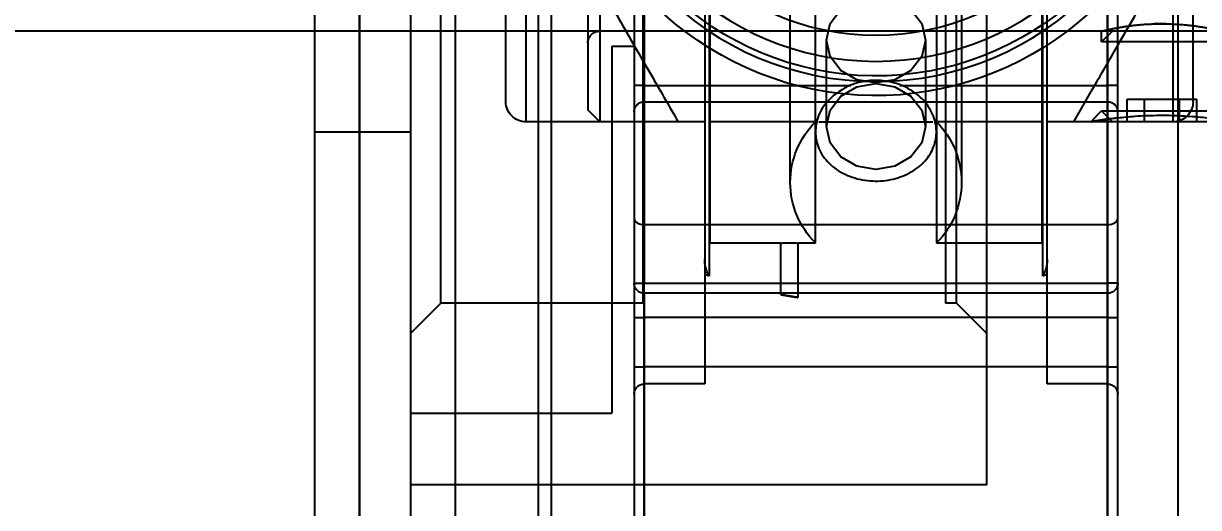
# Model space of a CAD drawing. Header units: metres. Extents: x 0 to 63075, y 0 to 44550.
# Drawn here: x 40826.8 to 40885.1, y 16396 to 16420 of the extents above; entities that cross this region are included whole.
import ezdxf

# ---------------------------------------------------------------- set-up
doc = ezdxf.new("R2010")
doc.units = ezdxf.units.M
doc.header["$LTSCALE"] = 75
doc.linetypes.add('HIDDEN2', pattern=[4.7625, 3.175, -1.5875])
for name, color, linetype in [('SDM', 7, 'Continuous'), ('SL4', 4, 'Continuous'), ('ST1', 7, 'HIDDEN2')]:
    doc.layers.add(name, color=color, linetype=linetype)
doc.styles.add('ROMANS', font='ROMANS.SHX')
doc.dimstyles.new('75___1-75', dxfattribs={"dimscale": 75, "dimtxt": 2.5, "dimasz": 2, "dimexe": 1.5, "dimexo": 1, "dimgap": 0.5, "dimtad": 1, "dimdec": 0, "dimzin": 12, "dimtxsty": 'ROMANS', "dimcen": 0, "dimclrd": 256, "dimclre": 256, "dimclrt": 3, "dimazin": 3, "dimtfac": 1, "dimtdec": 0, "dimtmove": 0, "dimatfit": 0, "dimfxl": 1, "dimlwd": -1, "dimlwe": -1, "dimarcsym": 0})

# ---------------------------------------------------------------- blocks, each defined once
blk = doc.blocks.new('*D36')
at = {"layer": 'Defpoints', "color": 0, "transparency": 16777216}
for p in [(40691.256, 16728.439), (43023.918, 16728.439), (40843.493, 16285.374)]:
    blk.add_point(p, dxfattribs=at)
at = {"layer": 'SDM', "transparency": 16777216}
for p, q in [((43023.918, 16878.439), (43023.918, 17585.582)), ((40766.256, 16728.439), (43136.418, 16728.439)), ((43023.918, 16285.374), (43023.918, 16728.439)), ((40918.493, 16285.374), (43136.418, 16285.374)), ((43023.918, 16135.374), (43023.918, 15985.374))]:
    blk.add_line(p, q, dxfattribs=at)
for points in [[(42998.918, 16878.439), (43048.918, 16878.439), (43023.918, 16728.439)], [(42998.918, 16135.374), (43048.918, 16135.374), (43023.918, 16285.374)]]:
    blk.add_solid(points, dxfattribs=at)
at = {"layer": 'SDM', "color": 3, "transparency": 16777216, "insert": (42892.668, 17307.01), "char_height": 187.5, "attachment_point": 5, "rotation": 90, "style": 'ROMANS'}
blk.add_mtext('443', dxfattribs=at)
blk = doc.blocks.new('A$C3224c420')
at = {"layer": 'SL4'}
for p, q in [((41.238, 1350), (41.238, 1594)), ((50.762, 1594), (50.762, 1350)), ((13.635, 1514.101), (13.635, 1469.899)), ((36.635, 1469.899), (36.635, 1514.101)), ((13.135, 1470.215), (13.135, 1513.785)), ((37.135, 1513.785), (37.135, 1470.215)), ((38.835, 1487.986), (38.835, 1475)), ((39.435, 1487.986), (39.435, 1475.6)), ((39.435, 1479.5), (41.238, 1479.5)), ((38.835, 1475), (39.435, 1475.6)), ((8.476, 1475), (13.135, 1475)), ((10.135, 1444.75), (10.135, 1475)), ((37.135, 1475), (38.835, 1475)), ((13.135, 1465.29), (13.135, 1470.215)), ((37.135, 1470.215), (37.135, 1465.29)), ((13.635, 1469.899), (36.635, 1469.899)), ((13.635, 1469.899), (13.635, 1465.29)), ((36.635, 1465.29), (36.635, 1469.899)), ((13.635, 1465.29), (13.135, 1465.29)), ((13.135, 1454.5), (13.135, 1465.29)), ((13.635, 1465.29), (36.635, 1465.29)), ((13.635, 1465.29), (13.635, 1454.5)), ((37.135, 1465.29), (36.635, 1465.29)), ((36.635, 1454.5), (36.635, 1465.29)), ((37.135, 1465.29), (37.135, 1454.5))]:
    blk.add_line(p, q, dxfattribs=at)
at = {"layer": 'SL4', "flags": 128}
for points in [[(22.676, 1474.771), (22.863, 1473.956), (23.396, 1473.265), (24.194, 1472.803), (25.135, 1472.641), (26.076, 1472.803), (26.874, 1473.265), (27.407, 1473.956), (27.594, 1474.771), (27.407, 1475.585), (26.874, 1476.276), (26.076, 1476.738), (25.135, 1476.9), (24.194, 1476.738), (23.396, 1476.276), (22.863, 1475.585), (22.676, 1474.771)], [(13.635, 1469.899), (13.537, 1469.905), (13.444, 1469.923), (13.357, 1469.952), (13.281, 1469.992), (13.219, 1470.039), (13.173, 1470.094), (13.145, 1470.153), (13.135, 1470.215)], [(37.135, 1470.215), (37.125, 1470.153), (37.097, 1470.094), (37.051, 1470.039), (36.989, 1469.992), (36.913, 1469.952), (36.826, 1469.923), (36.733, 1469.905), (36.635, 1469.899)]]:
    blk.add_lwpolyline(points, dxfattribs=at)
at = {"layer": 'SL4'}
for points, knots in [([(27.227, 1476.318), (26.998, 1476.48), (26.502, 1476.829), (25.545, 1477.079), (24.501, 1477.051), (23.515, 1476.705), (22.726, 1476.092), (22.232, 1475.305), (22.08, 1474.46), (22.26, 1473.653), (22.736, 1472.953), (23.468, 1472.414), (24.398, 1472.09), (25.436, 1472.028), (26.455, 1472.252), (27.321, 1472.746), (27.916, 1473.449), (28.179, 1474.268), (28.1, 1475.099), (27.757, 1475.809), (27.386, 1476.165), (27.227, 1476.318)], [0, 0, 0, 0, 0.047292, 0.102091, 0.158296, 0.214989, 0.271005, 0.325251, 0.37727, 0.427786, 0.478331, 0.530322, 0.584384, 0.640206, 0.696866, 0.753228, 0.808134, 0.860843, 0.911693, 0.962052, 1, 1, 1, 1]), ([(7.397, 1475.001), (7.396, 1475), (7.336, 1474.99), (7.54, 1475.025), (7.997, 1475.098), (8.787, 1475.202), (9.83, 1475.29), (11.05, 1475.323), (12.235, 1475.28), (12.86, 1475.214), (13.135, 1475.184)], [0, 0, 0, 0, 0.0025256, 0.130831, 0.2587629, 0.3955285, 0.5451882, 0.7055064, 0.8706172, 1, 1, 1, 1])]:
    blk.add_open_spline(points, degree=3, knots=knots, dxfattribs=at)
at = {"layer": 'ST1'}
for p, q in [((46, 1350), (46, 1594)), ((50.762, 1350), (50.762, 1594)), ((48.235, 1584.475), (48.235, 1362.762)), ((52.997, 1584.475), (52.997, 1362.762)), ((41.885, 1441.75), (41.885, 1542.25)), ((19.635, 1457), (19.635, 1527)), ((13.635, 1521.956), (13.635, 1462.044)), ((16.635, 1462), (16.635, 1522)), ((33.635, 1522), (33.635, 1462)), ((36.635, 1462.044), (36.635, 1521.956)), ((21.135, 1466), (21.135, 1518)), ((21.685, 1518), (21.685, 1466)), ((36.685, 1466), (36.685, 1518)), ((46.735, 1466), (46.735, 1518)), ((16.858, 1467.353), (16.858, 1516.647)), ((16.885, 1468.99), (16.885, 1515.01)), ((28.14, 1468.99), (28.14, 1515.01)), ((33.385, 1515.01), (33.385, 1468.99)), ((20.885, 1512.005), (20.885, 1471.995)), ((29.385, 1471.995), (29.385, 1512.005)), ((10.135, 1475), (10.135, 1509)), ((10.395, 1508.989), (10.395, 1475.011)), ((42.505, 1508.989), (42.505, 1475.011)), ((9.395, 1476), (9.395, 1508)), ((43.505, 1476), (43.505, 1508)), ((13.635, 1476.8), (13.635, 1507.2)), ((36.635, 1507.2), (36.635, 1476.8)), ((22.13, 1492), (22.13, 1468.99)), ((33.412, 1492), (33.412, 1467.353)), ((13.635, 1481.23), (13.635, 1476.8)), ((13.635, 1467), (13.635, 1481.23)), ((36.635, 1476.8), (36.635, 1481.23)), ((36.635, 1481.23), (36.635, 1467)), ((8.476, 1479.5), (13.394, 1479.5)), ((10.733, 1479.857), (11.324, 1479.852)), ((13.935, 1478.959), (13.394, 1479.5)), ((13.394, 1479.5), (39.435, 1479.5)), ((13.92, 1479.5), (38.835, 1479.5)), ((13.935, 1478.959), (13.935, 1479.504)), ((41.238, 1479.5), (97, 1479.5)), ((7.935, 1478.959), (10.935, 1478.959)), ((10.935, 1478.959), (13.935, 1478.959)), ((22.676, 1479.058), (22.676, 1474.771)), ((27.594, 1474.771), (27.594, 1479.058)), ((38.245, 1478.75), (37.135, 1478.75)), ((38.245, 1478.75), (38.245, 1460.56)), ((13.135, 1476.8), (13.635, 1476.8)), ((13.135, 1476.8), (13.635, 1476.8)), ((13.635, 1476), (13.635, 1476.8)), ((13.635, 1476.8), (13.635, 1476)), ((23.95, 1476.8), (13.635, 1476.8)), ((36.635, 1476.8), (26.379, 1476.8)), ((36.635, 1476.8), (36.635, 1476)), ((36.635, 1476.8), (37.135, 1476.8)), ((36.635, 1476), (36.635, 1476.8)), ((36.635, 1476.8), (37.135, 1476.8)), ((10.069, 1476.125), (9.203, 1476.125)), ((9.203, 1475), (9.203, 1476.125)), ((11.801, 1476.125), (10.069, 1476.125)), ((10.069, 1475), (10.069, 1476.125)), ((11.801, 1475), (11.801, 1476.125)), ((12.667, 1476.125), (11.801, 1476.125)), ((12.667, 1475), (12.667, 1476.125)), ((36.635, 1476), (13.635, 1476)), ((10.935, 1475.541), (7.935, 1475.541)), ((13.935, 1475.541), (10.935, 1475.541)), ((13.394, 1475), (13.935, 1475.541)), ((14.476, 1475), (13.935, 1475.541)), ((13.135, 1475), (13.394, 1475)), ((13.394, 1475), (14.437, 1475)), ((14.437, 1475), (16.635, 1475)), ((16.885, 1475), (22.13, 1475)), ((28.14, 1475), (33.385, 1475)), ((33.635, 1475), (37.135, 1475)), ((38.835, 1475), (42.505, 1475)), ((52.997, 1474.5), (48.235, 1474.5)), ((16.885, 1468.99), (22.13, 1468.99)), ((28.14, 1468.99), (29.01, 1468.99)), ((29.01, 1468.99), (29.01, 1466.291)), ((29.855, 1468.99), (33.385, 1468.99)), ((29.86, 1466.432), (29.86, 1468.99)), ((13.135, 1467), (13.635, 1467)), ((36.635, 1467), (13.635, 1467)), ((13.635, 1466.5), (13.635, 1467)), ((36.635, 1466.5), (36.635, 1467)), ((37.135, 1467), (36.635, 1467)), ((13.635, 1462.85), (13.635, 1466.5)), ((13.635, 1466.5), (36.635, 1466.5)), ((29.76, 1466.416), (29.789, 1466.421)), ((29.789, 1466.421), (29.812, 1466.425)), ((36.635, 1466.5), (36.635, 1462.85)), ((19.635, 1464.5), (21.135, 1466)), ((21.135, 1466), (21.685, 1466)), ((36.685, 1466), (46.735, 1466)), ((46.735, 1466), (48.235, 1464.5)), ((13.635, 1462.85), (13.135, 1462.85)), ((13.635, 1454.5), (13.635, 1462.85)), ((13.635, 1462.85), (36.635, 1462.85)), ((37.135, 1462.85), (36.635, 1462.85)), ((36.635, 1462.85), (36.635, 1454.5)), ((13.635, 1462), (16.635, 1462)), ((33.635, 1462), (36.635, 1462)), ((48.235, 1460.56), (38.245, 1460.56)), ((19.635, 1457), (48.235, 1457))]:
    blk.add_line(p, q, dxfattribs=at)
at = {"layer": 'ST1', "flags": 128}
blk.add_lwpolyline([(25.135, 1476.929), (26.076, 1477.091), (26.874, 1477.553), (27.407, 1478.243), (27.594, 1479.058), (27.407, 1479.873), (26.874, 1480.564), (26.076, 1481.026), (25.135, 1481.188), (24.194, 1481.026), (23.396, 1480.564), (22.863, 1479.873), (22.676, 1479.058), (22.863, 1478.243), (23.396, 1477.553), (24.194, 1477.091), (25.135, 1476.929)], dxfattribs=at)
at = {"layer": 'ST1'}
for radius in [15, 14, 12.7]:
    blk.add_circle((25.135, 1492), radius, dxfattribs=at)
for centre, radius, start, end in [((25.135, 1492), 15.7, 197.1737, 162.8263), ((25.135, 1492), 14.722, 186.9463, 0), ((25.135, 1492), 14.722, 186.9463, 0), ((38.835, 1478.9), 0.6, 0, 90), ((10.395, 1476), 1, 180, 270), ((13.635, 1475.5), 0.5, 90, 180), ((36.635, 1475.5), 0.5, 0, 90), ((42.505, 1476), 1, 270, 0), ((25.135, 1471.995), 4.25, 135, 180), ((25.135, 1471.995), 4.25, 0, 45), ((25.135, 1471.995), 4.25, 180, 225), ((25.135, 1471.995), 4.25, 315, 0), ((29.435, 1445.983), 23.011, 88.95461, 91.05826), ((18.335, 1468.194), 1.7, 180, 209.64451), ((31.935, 1468.194), 1.7, 330.35549, 0), ((25.135, 1492), 26, 250.91788, 251.43593), ((25.135, 1492), 26, 288.56407, 289.08212), ((13.635, 1467), 0.5, 180, 270), ((36.635, 1467), 0.5, 270, 0), ((25.135, 1492), 26, 278.57163, 280.46215), ((13.635, 1461.5), 0.5, 90, 180), ((36.635, 1461.5), 0.5, 0, 90)]:
    blk.add_arc(centre, radius, start, end, dxfattribs=at)
for points, knots in [([(15.32, 1475), (14.965, 1475.615), (14.245, 1476.862), (12.962, 1479.084), (11.532, 1481.561), (9.95, 1484.301), (8.358, 1487.059), (6.84, 1489.689), (5.922, 1491.277), (5.505, 1492)], [0, 0, 0, 0, 0.114678, 0.232485, 0.388423, 0.5445, 0.705441, 0.865997, 1, 1, 1, 1]), ([(44.765, 1492), (44.41, 1491.385), (43.69, 1490.138), (42.407, 1487.916), (40.977, 1485.439), (39.395, 1482.699), (37.803, 1479.941), (36.284, 1477.311), (35.367, 1475.723), (34.95, 1475)], [0, 0, 0, 0, 0.114678, 0.232485, 0.388423, 0.5445, 0.705441, 0.865997, 1, 1, 1, 1]), ([(10.935, 1479.865), (10.603, 1479.857), (9.94, 1479.841), (9.051, 1479.727), (8.373, 1479.602), (7.977, 1479.51), (7.972, 1479.509), (7.971, 1479.508)], [0, 0, 0, 0, 0.2106, 0.421052, 0.635352, 0.852337, 1, 1, 1, 1]), ([(13.92, 1479.504), (13.9, 1479.508), (13.859, 1479.519), (13.405, 1479.621), (12.691, 1479.747), (11.821, 1479.848), (11.207, 1479.86), (10.935, 1479.865)], [0, 0, 0, 0, 0.187779, 0.39657, 0.610055, 0.827026, 1, 1, 1, 1]), ([(13.135, 1475.184), (13.214, 1475.177), (13.649, 1475.138), (14.143, 1475.054), (14.494, 1474.997), (14.448, 1475.005), (14.437, 1475.007)], [0, 0, 0, 0, 0.092544, 0.506439, 0.884379, 1, 1, 1, 1]), ([(14.099, 1475.061), (14.078, 1475.065), (13.965, 1475.083), (13.74, 1475.114), (13.557, 1475.139)], [0, 0, 0, 0, 0.186078, 1, 1, 1, 1]), ([(27.965, 1475), (27.022, 1475), (25.135, 1475), (23.248, 1475), (22.305, 1475)], [0, 0, 0, 0, 0.499984, 1, 1, 1, 1]), ([(29.856, 1466.432), (29.857, 1466.432), (29.864, 1466.434), (29.829, 1466.428), (29.753, 1466.415), (29.637, 1466.396), (29.5, 1466.372), (29.353, 1466.348), (29.216, 1466.325), (29.102, 1466.306), (29.033, 1466.294), (29.003, 1466.289), (29.011, 1466.291), (29.011, 1466.291)], [0, 0, 0, 0, 0.026331, 0.131579, 0.23704, 0.343547, 0.451493, 0.56066, 0.670283, 0.779377, 0.887188, 0.993551, 1, 1, 1, 1])]:
    blk.add_open_spline(points, degree=3, knots=knots, dxfattribs=at)

msp = doc.modelspace()

# ---------------------------------------------------------------- block references
at = {"layer": 'SDM', "xscale": -1}
msp.add_blockref('A$C3224c420', (40894.255, 14940.137), dxfattribs=at)

# ---------------------------------------------------------------- dimensions: what is measured, and where the dimension line sits
at = {"layer": 'SDM'}
dim = msp.add_linear_dim(base=(43023.918, 16728.439), p1=(40843.493, 16285.374), p2=(40691.256, 16728.439), angle=90, dimstyle='75___1-75', dxfattribs=at)
dim.commit()
dim.dimension.update_dxf_attribs({"geometry": '*D36', "text_midpoint": (42892.668, 17307.01)})

doc.saveas('drawing.dxf')
